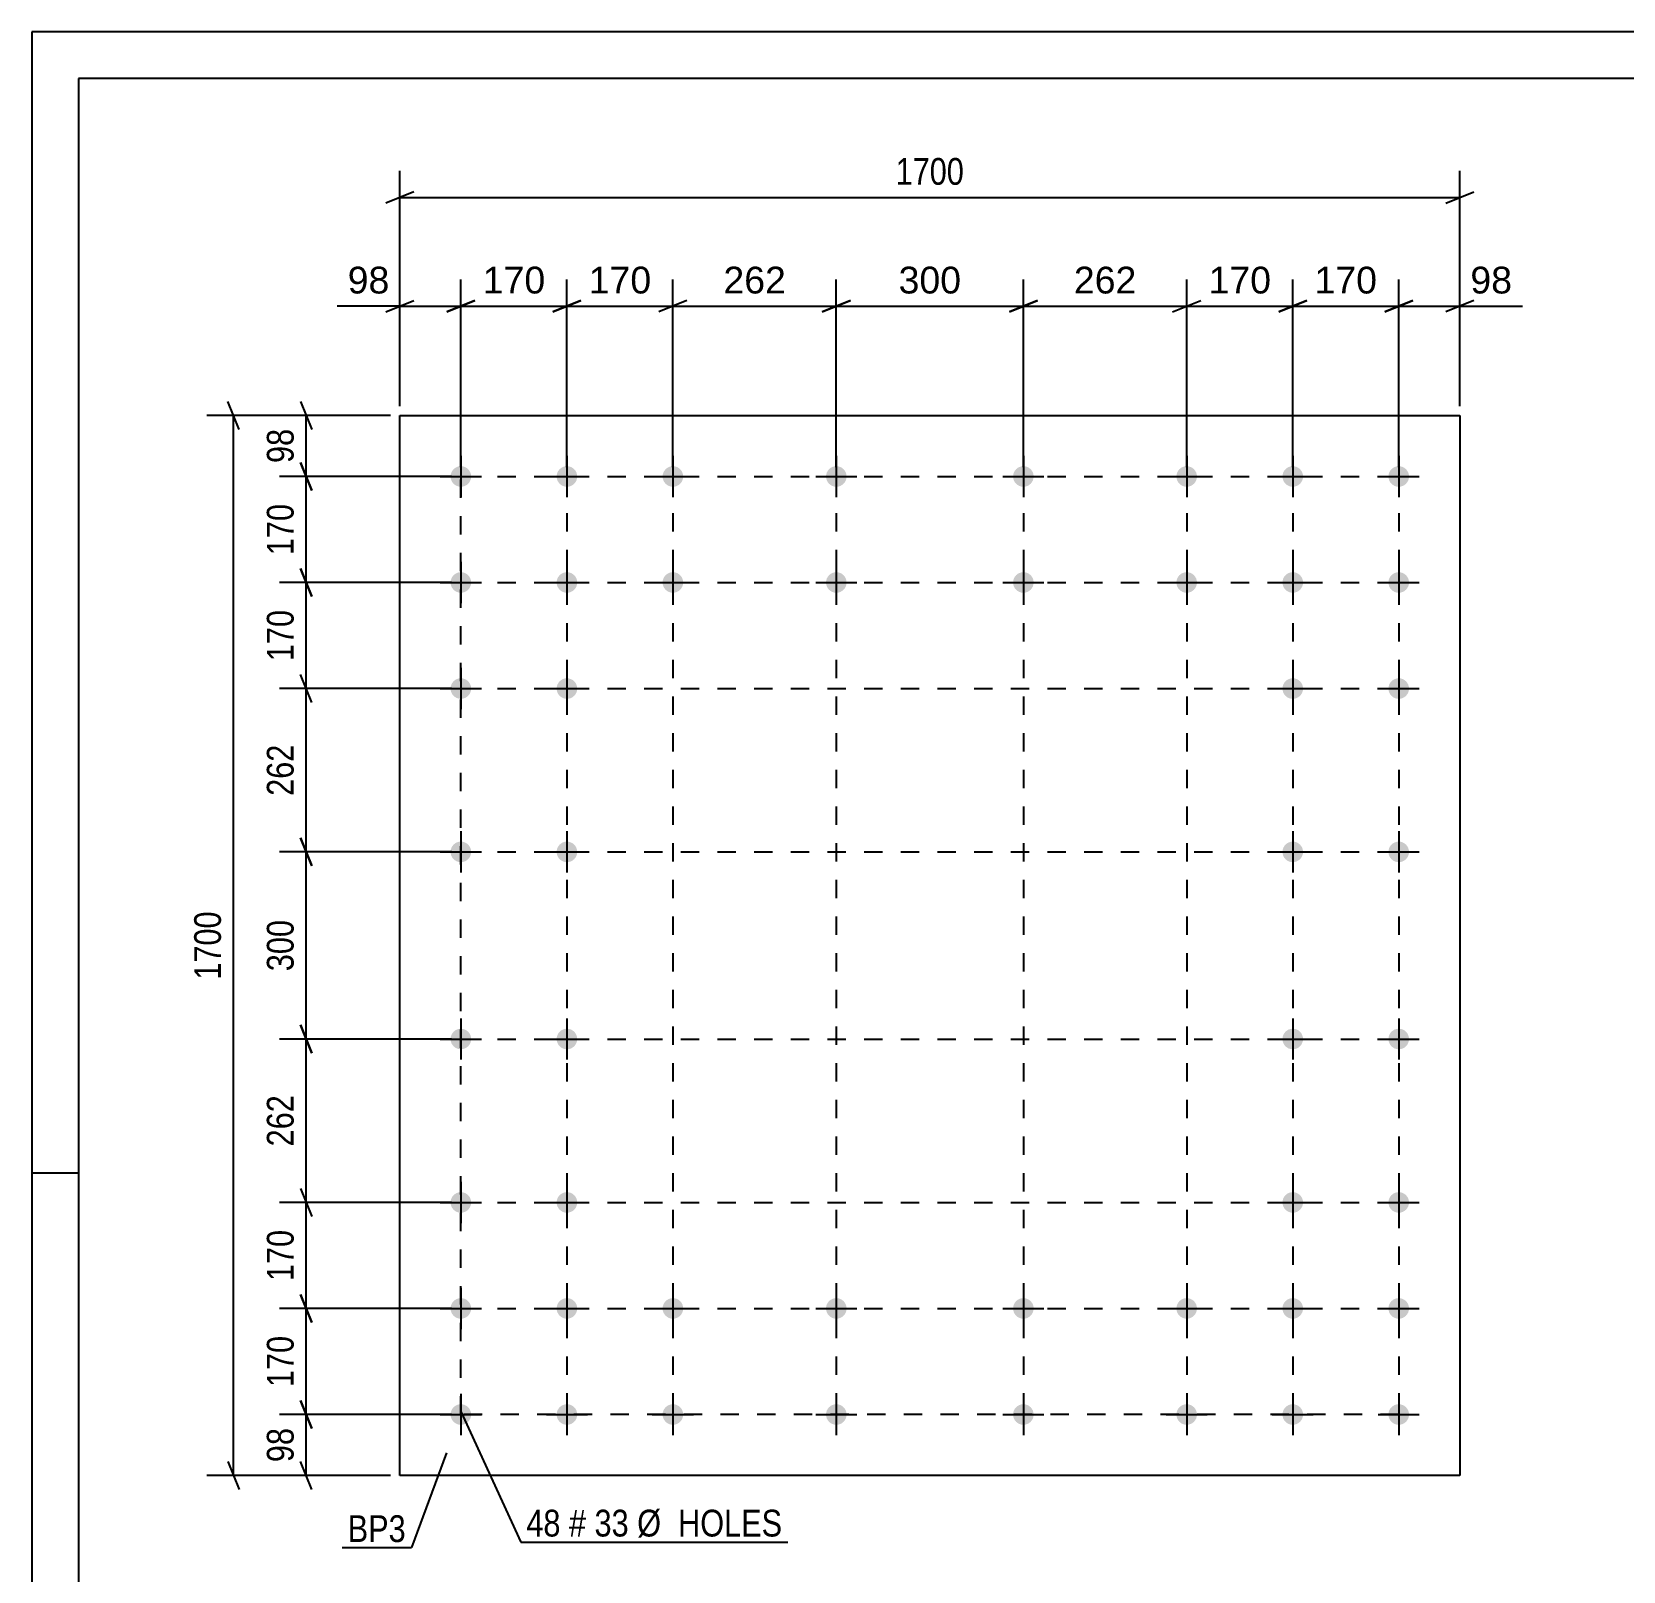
# Model space of a CAD drawing. Header units: millimetres. Extents: x 0 to 594, y 0 to 420.
# Drawn here: x 0 to 170.1, y 255.5 to 420 of the extents above; entities that cross this region are included whole.
import ezdxf

# ---------------------------------------------------------------- set-up
doc = ezdxf.new("R2010")
doc.units = ezdxf.units.MM
doc.linetypes.add('DXK_LINE_DOT2', pattern=[3.9198, 1.9599, -1.9599])
doc.styles.add('Arial', font='ARIAL.TTF', dxfattribs={"height": 0.2})
doc.styles.add('Arial Narrow', font='ARIALN.TTF', dxfattribs={"height": 0.2})

# ---------------------------------------------------------------- blocks, each defined once
blk = doc.blocks.new('Unknown-348436126-1134')
at = {"color": 5, "linetype": 'Continuous'}
for p, q in [((594, 420), (0, 420)), ((0, 420), (0, 0)), ((589, 415), (5, 415)), ((5, 415), (5, 5)), ((5, 298), (0, 298))]:
    blk.add_line(p, q, dxfattribs=at)
blk = doc.blocks.new('Part-348436126-10990 - 10989')
at = {"color": 2, "linetype": 'Continuous'}
for p, q in [((39.34, 265.67), (39.34, 379)), ((39.34, 379), (152.67, 379)), ((152.67, 379), (152.67, 265.67)), ((152.67, 265.67), (39.34, 265.67))]:
    blk.add_line(p, q, dxfattribs=at)
blk = doc.blocks.new('Bolt-348436126-10991 - 10989')
at = {"linetype": 'Continuous'}
for points in [[(45.87, 373.57, -1), (45.87, 371.37, -1)], [(57.21, 373.57, -1), (57.21, 371.37, -1)], [(68.54, 373.57, -1), (68.54, 371.37, -1)], [(86.01, 373.57, -1), (86.01, 371.37, -1)], [(106.01, 373.57, -1), (106.01, 371.37, -1)], [(123.47, 373.57, -1), (123.47, 371.37, -1)], [(134.81, 373.57, -1), (134.81, 371.37, -1)], [(146.14, 373.57, -1), (146.14, 371.37, -1)], [(45.87, 362.24, -1), (45.87, 360.04, -1)], [(57.21, 362.24, -1), (57.21, 360.04, -1)], [(68.54, 362.24, -1), (68.54, 360.04, -1)], [(86.01, 362.24, -1), (86.01, 360.04, -1)], [(106.01, 362.24, -1), (106.01, 360.04, -1)], [(123.47, 362.24, -1), (123.47, 360.04, -1)], [(134.81, 362.24, -1), (134.81, 360.04, -1)], [(146.14, 362.24, -1), (146.14, 360.04, -1)], [(45.87, 350.9, -1), (45.87, 348.7, -1)], [(57.21, 350.9, -1), (57.21, 348.7, -1)], [(134.81, 350.9, -1), (134.81, 348.7, -1)], [(146.14, 350.9, -1), (146.14, 348.7, -1)], [(45.87, 333.44, -1), (45.87, 331.24, -1)], [(57.21, 333.44, -1), (57.21, 331.24, -1)], [(134.81, 333.44, -1), (134.81, 331.24, -1)], [(146.14, 333.44, -1), (146.14, 331.24, -1)], [(45.87, 313.44, -1), (45.87, 311.24, -1)], [(57.21, 313.44, -1), (57.21, 311.24, -1)], [(134.81, 313.44, -1), (134.81, 311.24, -1)], [(146.14, 313.44, -1), (146.14, 311.24, -1)], [(45.87, 295.97, -1), (45.87, 293.77, -1)], [(57.21, 295.97, -1), (57.21, 293.77, -1)], [(134.81, 295.97, -1), (134.81, 293.77, -1)], [(146.14, 295.97, -1), (146.14, 293.77, -1)], [(45.87, 284.64, -1), (45.87, 282.44, -1)], [(57.21, 284.64, -1), (57.21, 282.44, -1)], [(68.54, 284.64, -1), (68.54, 282.44, -1)], [(86.01, 284.64, -1), (86.01, 282.44, -1)], [(106.01, 284.64, -1), (106.01, 282.44, -1)], [(123.47, 284.64, -1), (123.47, 282.44, -1)], [(134.81, 284.64, -1), (134.81, 282.44, -1)], [(146.14, 284.64, -1), (146.14, 282.44, -1)], [(45.87, 273.3, -1), (45.87, 271.1, -1)], [(57.21, 273.3, -1), (57.21, 271.1, -1)], [(68.54, 273.3, -1), (68.54, 271.1, -1)], [(86.01, 273.3, -1), (86.01, 271.1, -1)], [(106.01, 273.3, -1), (106.01, 271.1, -1)], [(123.47, 273.3, -1), (123.47, 271.1, -1)], [(134.81, 273.3, -1), (134.81, 271.1, -1)], [(146.14, 273.3, -1), (146.14, 271.1, -1)]]:
    blk.add_hatch(color=1, dxfattribs=at).paths.add_polyline_path(points)
at = {"color": 1, "linetype": 'Continuous'}
for p, q in [((45.87, 374.67), (45.87, 370.27)), ((57.21, 374.67), (57.21, 370.27)), ((68.54, 374.67), (68.54, 370.27)), ((86.01, 374.67), (86.01, 370.27)), ((106.01, 374.67), (106.01, 370.27)), ((123.47, 374.67), (123.47, 370.27)), ((134.81, 374.67), (134.81, 370.27)), ((146.14, 374.67), (146.14, 370.27)), ((43.67, 372.47), (48.07, 372.47)), ((55.01, 372.47), (59.41, 372.47)), ((66.34, 372.47), (70.74, 372.47)), ((83.81, 372.47), (88.21, 372.47)), ((103.81, 372.47), (108.21, 372.47)), ((121.27, 372.47), (125.67, 372.47)), ((132.61, 372.47), (137.01, 372.47)), ((143.94, 372.47), (148.34, 372.47)), ((45.87, 363.34), (45.87, 358.94)), ((57.21, 363.34), (57.21, 358.94)), ((68.54, 363.34), (68.54, 358.94)), ((86.01, 363.34), (86.01, 358.94)), ((106.01, 363.34), (106.01, 358.94)), ((123.47, 363.34), (123.47, 358.94)), ((134.81, 363.34), (134.81, 358.94)), ((146.14, 363.34), (146.14, 358.94)), ((43.67, 361.14), (48.07, 361.14)), ((55.01, 361.14), (59.41, 361.14)), ((66.34, 361.14), (70.74, 361.14)), ((83.81, 361.14), (88.21, 361.14)), ((103.81, 361.14), (108.21, 361.14)), ((121.27, 361.14), (125.67, 361.14)), ((132.61, 361.14), (137.01, 361.14)), ((143.94, 361.14), (148.34, 361.14)), ((45.87, 352), (45.87, 347.6)), ((57.21, 352), (57.21, 347.6)), ((134.81, 352), (134.81, 347.6)), ((146.14, 352), (146.14, 347.6)), ((43.67, 349.8), (48.07, 349.8)), ((55.01, 349.8), (59.41, 349.8)), ((132.61, 349.8), (137.01, 349.8)), ((143.94, 349.8), (148.34, 349.8)), ((45.87, 334.54), (45.87, 330.14)), ((57.21, 334.54), (57.21, 330.14)), ((134.81, 334.54), (134.81, 330.14)), ((146.14, 334.54), (146.14, 330.14)), ((43.67, 332.34), (48.07, 332.34)), ((55.01, 332.34), (59.41, 332.34)), ((132.61, 332.34), (137.01, 332.34)), ((143.94, 332.34), (148.34, 332.34)), ((45.87, 314.54), (45.87, 310.14)), ((57.21, 314.54), (57.21, 310.14)), ((134.81, 314.54), (134.81, 310.14)), ((146.14, 314.54), (146.14, 310.14)), ((43.67, 312.34), (48.07, 312.34)), ((55.01, 312.34), (59.41, 312.34)), ((132.61, 312.34), (137.01, 312.34)), ((143.94, 312.34), (148.34, 312.34)), ((45.87, 297.07), (45.87, 292.67)), ((57.21, 297.07), (57.21, 292.67)), ((134.81, 297.07), (134.81, 292.67)), ((146.14, 297.07), (146.14, 292.67)), ((43.67, 294.87), (48.07, 294.87)), ((55.01, 294.87), (59.41, 294.87)), ((132.61, 294.87), (137.01, 294.87)), ((143.94, 294.87), (148.34, 294.87)), ((45.87, 285.74), (45.87, 281.34)), ((57.21, 285.74), (57.21, 281.34)), ((68.54, 285.74), (68.54, 281.34)), ((86.01, 285.74), (86.01, 281.34)), ((106.01, 285.74), (106.01, 281.34)), ((123.47, 285.74), (123.47, 281.34)), ((134.81, 285.74), (134.81, 281.34)), ((146.14, 285.74), (146.14, 281.34)), ((43.67, 283.54), (48.07, 283.54)), ((55.01, 283.54), (59.41, 283.54)), ((66.34, 283.54), (70.74, 283.54)), ((83.81, 283.54), (88.21, 283.54)), ((103.81, 283.54), (108.21, 283.54)), ((121.27, 283.54), (125.67, 283.54)), ((132.61, 283.54), (137.01, 283.54)), ((143.94, 283.54), (148.34, 283.54)), ((45.87, 274.4), (45.87, 270)), ((57.21, 274.4), (57.21, 270)), ((68.54, 274.4), (68.54, 270)), ((86.01, 274.4), (86.01, 270)), ((106.01, 274.4), (106.01, 270)), ((123.47, 274.4), (123.47, 270)), ((134.81, 274.4), (134.81, 270)), ((146.14, 274.4), (146.14, 270)), ((43.67, 272.2), (48.07, 272.2)), ((55.01, 272.2), (59.41, 272.2)), ((66.34, 272.2), (70.74, 272.2)), ((83.81, 272.2), (88.21, 272.2)), ((103.81, 272.2), (108.21, 272.2)), ((121.27, 272.2), (125.67, 272.2)), ((132.61, 272.2), (137.01, 272.2)), ((143.94, 272.2), (148.34, 272.2))]:
    blk.add_line(p, q, dxfattribs=at)
blk = doc.blocks.new('Rectangle-348436126-13343 - 10989')
at = {"color": 1, "linetype": 'DXK_LINE_DOT2'}
blk.add_lwpolyline([(45.87, 372.47), (146.14, 372.47), (146.14, 272.2), (45.87, 272.2), (45.87, 372.47)], close=True, dxfattribs=at)
blk = doc.blocks.new('Line-348436126-13353 - 10989')
at = {"color": 1, "linetype": 'DXK_LINE_DOT2'}
blk.add_line((45.87, 361.14), (146.14, 361.14), dxfattribs=at)
blk = doc.blocks.new('Line-348436126-13360 - 10989')
at = {"color": 1, "linetype": 'DXK_LINE_DOT2'}
blk.add_line((45.87, 349.8), (146.14, 349.8), dxfattribs=at)
blk = doc.blocks.new('Line-348436126-13367 - 10989')
at = {"color": 1, "linetype": 'DXK_LINE_DOT2'}
blk.add_line((45.87, 332.34), (146.14, 332.34), dxfattribs=at)
blk = doc.blocks.new('Line-348436126-13374 - 10989')
at = {"color": 1, "linetype": 'DXK_LINE_DOT2'}
blk.add_line((45.87, 312.34), (146.14, 312.34), dxfattribs=at)
blk = doc.blocks.new('Line-348436126-13381 - 10989')
at = {"color": 1, "linetype": 'DXK_LINE_DOT2'}
blk.add_line((45.87, 294.87), (146.14, 294.87), dxfattribs=at)
blk = doc.blocks.new('Line-348436126-13388 - 10989')
at = {"color": 1, "linetype": 'DXK_LINE_DOT2'}
blk.add_line((45.87, 283.54), (146.14, 283.54), dxfattribs=at)
blk = doc.blocks.new('Line-348436126-14269 - 10989')
at = {"color": 1, "linetype": 'DXK_LINE_DOT2'}
blk.add_line((57.21, 372.47), (57.21, 272.2), dxfattribs=at)
blk = doc.blocks.new('Line-348436126-14276 - 10989')
at = {"color": 1, "linetype": 'DXK_LINE_DOT2'}
blk.add_line((134.81, 372.47), (134.81, 272.2), dxfattribs=at)
blk = doc.blocks.new('Line-348436126-14283 - 10989')
at = {"color": 1, "linetype": 'DXK_LINE_DOT2'}
blk.add_line((68.54, 372.47), (68.54, 272.2), dxfattribs=at)
blk = doc.blocks.new('Line-348436126-14290 - 10989')
at = {"color": 1, "linetype": 'DXK_LINE_DOT2'}
blk.add_line((86.01, 372.47), (86.01, 272.2), dxfattribs=at)
blk = doc.blocks.new('Line-348436126-14297 - 10989')
at = {"color": 1, "linetype": 'DXK_LINE_DOT2'}
blk.add_line((106.01, 372.47), (106.01, 272.2), dxfattribs=at)
blk = doc.blocks.new('Line-348436126-14304 - 10989')
at = {"color": 1, "linetype": 'DXK_LINE_DOT2'}
blk.add_line((123.47, 372.47), (123.47, 272.2), dxfattribs=at)
blk = doc.blocks.new('StraightDimension-348436126-13424 - 10989')
at = {"color": 7, "linetype": 'Continuous'}
for p, q in [((39.34, 380), (39.34, 393.53)), ((45.87, 373.47), (45.87, 393.53)), ((37.84, 390.08), (40.84, 391.28)), ((39.34, 390.68), (45.87, 390.68)), ((47.37, 391.28), (44.37, 390.08))]:
    blk.add_line(p, q, dxfattribs=at)
at = {"color": 0}
blk.add_wipeout([(38.82, 391.43), (38.82, 395.63), (33.17, 395.63), (33.17, 391.43)], dxfattribs=at)
at = {"color": 7, "linetype": 'Continuous'}
blk.add_line((39.34, 390.68), (32.64, 390.68), dxfattribs=at)
blk.add_line((39.34, 390.68), (32.64, 390.68), dxfattribs=at)
at = {"color": 3, "style": 'Arial'}
blk.add_text('98', height=2.865, dxfattribs=at).set_placement((33.77, 392.03))
blk = doc.blocks.new('StraightDimension-348436126-13417 - 10989')
at = {"color": 7, "linetype": 'Continuous'}
for p, q in [((134.81, 373.47), (134.81, 393.53)), ((146.14, 373.47), (146.14, 393.53)), ((133.31, 390.08), (136.31, 391.28)), ((134.81, 390.68), (146.14, 390.68)), ((147.64, 391.28), (144.64, 390.08))]:
    blk.add_line(p, q, dxfattribs=at)
at = {"color": 0}
blk.add_wipeout([(144.41, 391.43), (144.41, 395.63), (136.54, 395.63), (136.54, 391.43)], dxfattribs=at)
at = {"color": 3, "style": 'Arial'}
blk.add_text('170', height=2.865, dxfattribs=at).set_placement((137.14, 392.03))
blk = doc.blocks.new('StraightDimension-348436126-11295 - 10989')
at = {"color": 7, "linetype": 'Continuous'}
for p, q in [((28.74, 380.5), (29.94, 377.5)), ((38.34, 379), (26.49, 379)), ((29.34, 372.47), (29.34, 379)), ((29.94, 370.97), (28.74, 373.97)), ((44.87, 372.47), (26.49, 372.47))]:
    blk.add_line(p, q, dxfattribs=at)
at = {"color": 0}
blk.add_wipeout([(28.59, 378.16), (24.39, 378.16), (24.39, 373.31), (28.59, 373.31)], dxfattribs=at)
at = {"color": 3, "style": 'Arial Narrow'}
blk.add_text('98', height=2.863, rotation=90.0002, dxfattribs=at).set_placement((27.99, 373.91))
blk = doc.blocks.new('StraightDimension-348436126-11300 - 10989')
at = {"color": 7, "linetype": 'Continuous'}
for p, q in [((29.94, 310.84), (28.74, 313.84)), ((44.87, 312.34), (26.49, 312.34)), ((29.34, 294.87), (29.34, 312.34)), ((28.74, 296.37), (29.94, 293.37)), ((44.87, 294.87), (26.49, 294.87))]:
    blk.add_line(p, q, dxfattribs=at)
at = {"color": 0}
blk.add_wipeout([(28.59, 306.95), (24.39, 306.95), (24.39, 300.26), (28.59, 300.26)], dxfattribs=at)
at = {"color": 3, "style": 'Arial Narrow'}
blk.add_text('262', height=2.863, rotation=90.0002, dxfattribs=at).set_placement((27.99, 300.86))
blk = doc.blocks.new('StraightDimension-348436126-13420 - 10989')
at = {"color": 7, "linetype": 'Continuous'}
for p, q in [((86.01, 373.47), (86.01, 393.53)), ((106.01, 373.47), (106.01, 393.53)), ((87.51, 391.28), (84.51, 390.08)), ((86.01, 390.68), (106.01, 390.68)), ((104.51, 390.08), (107.51, 391.28))]:
    blk.add_line(p, q, dxfattribs=at)
at = {"color": 0}
blk.add_wipeout([(99.94, 391.43), (99.94, 395.63), (92.07, 395.63), (92.07, 391.43)], dxfattribs=at)
at = {"color": 3, "style": 'Arial'}
blk.add_text('300', height=2.865, dxfattribs=at).set_placement((92.67, 392.03))
blk = doc.blocks.new('StraightDimension-348436126-11296 - 10989')
at = {"color": 7, "linetype": 'Continuous'}
for p, q in [((28.74, 373.97), (29.94, 370.97)), ((44.87, 372.47), (26.49, 372.47)), ((29.34, 361.14), (29.34, 372.47)), ((29.94, 359.64), (28.74, 362.64)), ((44.87, 361.14), (26.49, 361.14))]:
    blk.add_line(p, q, dxfattribs=at)
at = {"color": 0}
blk.add_wipeout([(28.59, 370.15), (24.39, 370.15), (24.39, 363.46), (28.59, 363.46)], dxfattribs=at)
at = {"color": 3, "style": 'Arial Narrow'}
blk.add_text('170', height=2.863, rotation=90.0002, dxfattribs=at).set_placement((27.99, 364.06))
blk = doc.blocks.new('StraightDimension-348436126-11297 - 10989')
at = {"color": 7, "linetype": 'Continuous'}
for p, q in [((28.74, 362.64), (29.94, 359.64)), ((44.87, 361.14), (26.49, 361.14)), ((29.34, 349.8), (29.34, 361.14)), ((29.94, 348.3), (28.74, 351.3)), ((44.87, 349.8), (26.49, 349.8))]:
    blk.add_line(p, q, dxfattribs=at)
at = {"color": 0}
blk.add_wipeout([(28.59, 358.81), (24.39, 358.81), (24.39, 352.13), (28.59, 352.13)], dxfattribs=at)
at = {"color": 3, "style": 'Arial Narrow'}
blk.add_text('170', height=2.863, rotation=90.0002, dxfattribs=at).set_placement((27.99, 352.73))
blk = doc.blocks.new('StraightDimension-348436126-13418 - 10989')
at = {"color": 7, "linetype": 'Continuous'}
for p, q in [((123.47, 373.47), (123.47, 393.53)), ((134.81, 373.47), (134.81, 393.53)), ((121.97, 390.08), (124.97, 391.28)), ((123.47, 390.68), (134.81, 390.68)), ((136.31, 391.28), (133.31, 390.08))]:
    blk.add_line(p, q, dxfattribs=at)
at = {"color": 0}
blk.add_wipeout([(133.08, 391.43), (133.08, 395.63), (125.21, 395.63), (125.21, 391.43)], dxfattribs=at)
at = {"color": 3, "style": 'Arial'}
blk.add_text('170', height=2.865, dxfattribs=at).set_placement((125.81, 392.03))
blk = doc.blocks.new('StraightDimension-348436126-11298 - 10989')
at = {"color": 7, "linetype": 'Continuous'}
for p, q in [((29.94, 348.3), (28.74, 351.3)), ((44.87, 349.8), (26.49, 349.8)), ((29.34, 332.34), (29.34, 349.8)), ((28.74, 333.84), (29.94, 330.84)), ((44.87, 332.34), (26.49, 332.34))]:
    blk.add_line(p, q, dxfattribs=at)
at = {"color": 0}
blk.add_wipeout([(28.59, 344.41), (24.39, 344.41), (24.39, 337.73), (28.59, 337.73)], dxfattribs=at)
at = {"color": 3, "style": 'Arial Narrow'}
blk.add_text('262', height=2.863, rotation=90.0002, dxfattribs=at).set_placement((27.99, 338.33))
blk = doc.blocks.new('StraightDimension-348436126-11299 - 10989')
at = {"color": 7, "linetype": 'Continuous'}
for p, q in [((29.94, 330.84), (28.74, 333.84)), ((44.87, 332.34), (26.49, 332.34)), ((29.34, 312.34), (29.34, 332.34)), ((28.74, 313.84), (29.94, 310.84)), ((44.87, 312.34), (26.49, 312.34))]:
    blk.add_line(p, q, dxfattribs=at)
at = {"color": 0}
blk.add_wipeout([(28.59, 325.68), (24.39, 325.68), (24.39, 318.99), (28.59, 318.99)], dxfattribs=at)
at = {"color": 3, "style": 'Arial Narrow'}
blk.add_text('300', height=2.863, rotation=90.0002, dxfattribs=at).set_placement((27.99, 319.59))
blk = doc.blocks.new('StraightDimension-348436126-13421 - 10989')
at = {"color": 7, "linetype": 'Continuous'}
for p, q in [((68.54, 373.47), (68.54, 393.53)), ((86.01, 373.47), (86.01, 393.53)), ((70.04, 391.28), (67.04, 390.08)), ((68.54, 390.68), (86.01, 390.68)), ((84.51, 390.08), (87.51, 391.28))]:
    blk.add_line(p, q, dxfattribs=at)
at = {"color": 0}
blk.add_wipeout([(81.21, 391.43), (81.21, 395.63), (73.34, 395.63), (73.34, 391.43)], dxfattribs=at)
at = {"color": 3, "style": 'Arial'}
blk.add_text('262', height=2.865, dxfattribs=at).set_placement((73.94, 392.03))
blk = doc.blocks.new('StraightDimension-348436126-11301 - 10989')
at = {"color": 7, "linetype": 'Continuous'}
for p, q in [((28.74, 296.37), (29.94, 293.37)), ((44.87, 294.87), (26.49, 294.87)), ((29.34, 283.54), (29.34, 294.87)), ((29.94, 282.04), (28.74, 285.04)), ((44.87, 283.54), (26.49, 283.54))]:
    blk.add_line(p, q, dxfattribs=at)
at = {"color": 0}
blk.add_wipeout([(28.59, 292.55), (24.39, 292.55), (24.39, 285.86), (28.59, 285.86)], dxfattribs=at)
at = {"color": 3, "style": 'Arial Narrow'}
blk.add_text('170', height=2.863, rotation=90.0002, dxfattribs=at).set_placement((27.99, 286.46))
blk = doc.blocks.new('StraightDimension-348436126-11302 - 10989')
at = {"color": 7, "linetype": 'Continuous'}
for p, q in [((28.74, 285.04), (29.94, 282.04)), ((44.87, 283.54), (26.49, 283.54)), ((29.34, 272.2), (29.34, 283.54)), ((29.94, 270.7), (28.74, 273.7)), ((44.87, 272.2), (26.49, 272.2))]:
    blk.add_line(p, q, dxfattribs=at)
at = {"color": 0}
blk.add_wipeout([(28.59, 281.21), (24.39, 281.21), (24.39, 274.53), (28.59, 274.53)], dxfattribs=at)
at = {"color": 3, "style": 'Arial Narrow'}
blk.add_text('170', height=2.863, rotation=90.0002, dxfattribs=at).set_placement((27.99, 275.13))
blk = doc.blocks.new('StraightDimension-348436126-13423 - 10989')
at = {"color": 7, "linetype": 'Continuous'}
for p, q in [((45.87, 373.47), (45.87, 393.53)), ((57.21, 373.47), (57.21, 393.53)), ((44.37, 390.08), (47.37, 391.28)), ((45.87, 390.68), (57.21, 390.68)), ((58.71, 391.28), (55.71, 390.08))]:
    blk.add_line(p, q, dxfattribs=at)
at = {"color": 0}
blk.add_wipeout([(55.48, 391.43), (55.48, 395.63), (47.61, 395.63), (47.61, 391.43)], dxfattribs=at)
at = {"color": 3, "style": 'Arial'}
blk.add_text('170', height=2.865, dxfattribs=at).set_placement((48.21, 392.03))
blk = doc.blocks.new('StraightDimension-348436126-11303 - 10989')
at = {"color": 7, "linetype": 'Continuous'}
for p, q in [((28.74, 273.7), (29.94, 270.7)), ((44.87, 272.2), (26.49, 272.2)), ((29.34, 265.67), (29.34, 272.2)), ((29.94, 264.17), (28.74, 267.17)), ((38.34, 265.67), (26.49, 265.67))]:
    blk.add_line(p, q, dxfattribs=at)
at = {"color": 0}
blk.add_wipeout([(28.59, 271.36), (24.39, 271.36), (24.39, 266.51), (28.59, 266.51)], dxfattribs=at)
at = {"color": 3, "style": 'Arial Narrow'}
blk.add_text('98', height=2.863, rotation=90.0002, dxfattribs=at).set_placement((27.99, 267.11))
blk = doc.blocks.new('StraightDimension-348436126-13419 - 10989')
at = {"color": 7, "linetype": 'Continuous'}
for p, q in [((106.01, 373.47), (106.01, 393.53)), ((123.47, 373.47), (123.47, 393.53)), ((107.51, 391.28), (104.51, 390.08)), ((106.01, 390.68), (123.47, 390.68)), ((121.97, 390.08), (124.97, 391.28))]:
    blk.add_line(p, q, dxfattribs=at)
at = {"color": 0}
blk.add_wipeout([(118.68, 391.43), (118.68, 395.63), (110.81, 395.63), (110.81, 391.43)], dxfattribs=at)
at = {"color": 3, "style": 'Arial'}
blk.add_text('262', height=2.865, dxfattribs=at).set_placement((111.41, 392.03))
blk = doc.blocks.new('StraightDimension-348436126-11331 - 10989')
at = {"color": 7, "linetype": 'Continuous'}
for p, q in [((22.17, 377.5), (20.97, 380.5)), ((38.34, 379), (18.72, 379)), ((21.57, 265.67), (21.57, 379)), ((20.97, 267.17), (22.17, 264.17)), ((38.34, 265.67), (18.72, 265.67))]:
    blk.add_line(p, q, dxfattribs=at)
at = {"color": 0}
blk.add_wipeout([(20.82, 326.59), (16.62, 326.59), (16.62, 318.08), (20.82, 318.08)], dxfattribs=at)
at = {"color": 3, "style": 'Arial Narrow'}
blk.add_text('1700', height=2.863, rotation=90.0002, dxfattribs=at).set_placement((20.22, 318.68))
blk = doc.blocks.new('StraightDimension-348436126-11373 - 10989')
at = {"color": 7, "linetype": 'Continuous'}
for p, q in [((39.34, 380), (39.34, 405.15)), ((152.67, 380), (152.67, 405.15)), ((40.84, 402.9), (37.84, 401.7)), ((39.34, 402.3), (152.67, 402.3)), ((151.17, 401.7), (154.17, 402.9))]:
    blk.add_line(p, q, dxfattribs=at)
at = {"color": 0}
blk.add_wipeout([(100.26, 403.05), (100.26, 407.25), (91.75, 407.25), (91.75, 403.05)], dxfattribs=at)
at = {"color": 3, "style": 'Arial Narrow'}
blk.add_text('1700', height=2.863, dxfattribs=at).set_placement((92.35, 403.65))
blk = doc.blocks.new('StraightDimension-348436126-13416 - 10989')
at = {"color": 7, "linetype": 'Continuous'}
for p, q in [((146.14, 373.47), (146.14, 393.53)), ((152.67, 380), (152.67, 393.53)), ((144.64, 390.08), (147.64, 391.28)), ((146.14, 390.68), (152.67, 390.68)), ((154.17, 391.28), (151.17, 390.08))]:
    blk.add_line(p, q, dxfattribs=at)
at = {"color": 0}
blk.add_wipeout([(158.85, 391.43), (158.85, 395.63), (153.2, 395.63), (153.2, 391.43)], dxfattribs=at)
at = {"color": 7, "linetype": 'Continuous'}
blk.add_line((152.67, 390.68), (159.37, 390.68), dxfattribs=at)
blk.add_line((152.67, 390.68), (159.37, 390.68), dxfattribs=at)
at = {"color": 3, "style": 'Arial'}
blk.add_text('98', height=2.865, dxfattribs=at).set_placement((153.8, 392.03))
blk = doc.blocks.new('StraightDimension-348436126-13422 - 10989')
at = {"color": 7, "linetype": 'Continuous'}
for p, q in [((57.21, 373.47), (57.21, 393.53)), ((68.54, 373.47), (68.54, 393.53)), ((55.71, 390.08), (58.71, 391.28)), ((57.21, 390.68), (68.54, 390.68)), ((70.04, 391.28), (67.04, 390.08))]:
    blk.add_line(p, q, dxfattribs=at)
at = {"color": 0}
blk.add_wipeout([(66.81, 391.43), (66.81, 395.63), (58.94, 395.63), (58.94, 391.43)], dxfattribs=at)
at = {"color": 3, "style": 'Arial'}
blk.add_text('170', height=2.865, dxfattribs=at).set_placement((59.54, 392.03))
blk = doc.blocks.new('Mark-348436126-11836 - 10989')
at = {"color": 0}
blk.add_wipeout([(39.98, 258.57), (39.98, 261.57), (33.77, 261.57), (33.77, 258.57)], dxfattribs=at)
blk.add_wipeout([(39.98, 258.57), (39.98, 261.57), (33.77, 261.57), (33.77, 258.57)], dxfattribs=at)
at = {"color": 30, "linetype": 'Continuous'}
for p in [(44.33, 268.1), (33.17, 257.97)]:
    blk.add_line(p, (40.58, 257.97), dxfattribs=at)
at = {"color": 3, "style": 'Arial Narrow'}
blk.add_text('BP3', height=2.863, dxfattribs=at).set_placement((33.77, 258.57))
blk = doc.blocks.new('Mark-348436126-11839 - 10989')
at = {"color": 0}
for points in [[(56.53, 259.16), (56.53, 262.16), (52.87, 262.16), (52.87, 259.16)], [(59.26, 259.16), (59.26, 262.16), (57.43, 262.16), (57.43, 259.16)], [(63.82, 259.16), (63.82, 262.16), (60.16, 262.16), (60.16, 259.16)], [(80.24, 259.16), (80.24, 262.16), (64.72, 262.16), (64.72, 259.16)]]:
    blk.add_wipeout(points, dxfattribs=at)
for points in [[(56.53, 259.16), (56.53, 262.16), (52.87, 262.16), (52.87, 259.16)], [(59.26, 259.16), (59.26, 262.16), (57.43, 262.16), (57.43, 259.16)], [(63.82, 259.16), (63.82, 262.16), (60.16, 262.16), (60.16, 259.16)], [(80.24, 259.16), (80.24, 262.16), (64.72, 262.16), (64.72, 259.16)]]:
    blk.add_wipeout(points, dxfattribs=at)
at = {"color": 7, "linetype": 'Continuous'}
for p, q in [((45.92, 272.45), (52.27, 258.56)), ((52.27, 258.56), (80.84, 258.56))]:
    blk.add_line(p, q, dxfattribs=at)
at = {"color": 3, "style": 'Arial Narrow'}
for s, height, p in [('48', 2.863, (52.87, 259.16)), ('33', 2.863, (60.16, 259.16)), ('Ø  HOLES', 2.863, (64.72, 259.16)), ('#', 2.86, (57.43, 259.16))]:
    blk.add_text(s, height=height, dxfattribs=at).set_placement(p)

msp = doc.modelspace()

# ---------------------------------------------------------------- block references
for name in ['Unknown-348436126-1134', 'Part-348436126-10990 - 10989', 'Bolt-348436126-10991 - 10989', 'Rectangle-348436126-13343 - 10989', 'Line-348436126-14269 - 10989', 'Line-348436126-14283 - 10989', 'Line-348436126-14290 - 10989', 'Line-348436126-14297 - 10989', 'Line-348436126-14304 - 10989', 'Line-348436126-14276 - 10989', 'Line-348436126-13353 - 10989', 'Line-348436126-13360 - 10989', 'Line-348436126-13367 - 10989', 'Line-348436126-13374 - 10989', 'Line-348436126-13381 - 10989', 'Line-348436126-13388 - 10989']:
    msp.add_blockref(name, (0, 0))

# ---------------------------------------------------------------- next in the draw order: block references
for name in ['StraightDimension-348436126-13424 - 10989', 'StraightDimension-348436126-13420 - 10989', 'StraightDimension-348436126-13417 - 10989', 'StraightDimension-348436126-11300 - 10989', 'Mark-348436126-11839 - 10989']:
    msp.add_blockref(name, (0, 0))

# ---------------------------------------------------------------- next in the draw order: block references
for name in ['StraightDimension-348436126-13421 - 10989', 'StraightDimension-348436126-13418 - 10989', 'StraightDimension-348436126-11295 - 10989', 'StraightDimension-348436126-11301 - 10989']:
    msp.add_blockref(name, (0, 0))

# ---------------------------------------------------------------- next in the draw order: block references
for name in ['StraightDimension-348436126-13419 - 10989', 'StraightDimension-348436126-11296 - 10989', 'StraightDimension-348436126-11302 - 10989']:
    msp.add_blockref(name, (0, 0))

# ---------------------------------------------------------------- next in the draw order: block references
for name in ['StraightDimension-348436126-13423 - 10989', 'StraightDimension-348436126-11297 - 10989', 'StraightDimension-348436126-11303 - 10989']:
    msp.add_blockref(name, (0, 0))

# ---------------------------------------------------------------- next in the draw order: block references
msp.add_blockref('StraightDimension-348436126-11298 - 10989', (0, 0))

# ---------------------------------------------------------------- next in the draw order: block references
msp.add_blockref('StraightDimension-348436126-11299 - 10989', (0, 0))

# ---------------------------------------------------------------- next in the draw order: block references
msp.add_blockref('StraightDimension-348436126-11331 - 10989', (0, 0))

# ---------------------------------------------------------------- next in the draw order: block references
for name in ['StraightDimension-348436126-11373 - 10989', 'Mark-348436126-11836 - 10989']:
    msp.add_blockref(name, (0, 0))

# ---------------------------------------------------------------- next in the draw order: block references
for name in ['StraightDimension-348436126-13422 - 10989', 'StraightDimension-348436126-13416 - 10989']:
    msp.add_blockref(name, (0, 0))

doc.saveas('drawing.dxf')
